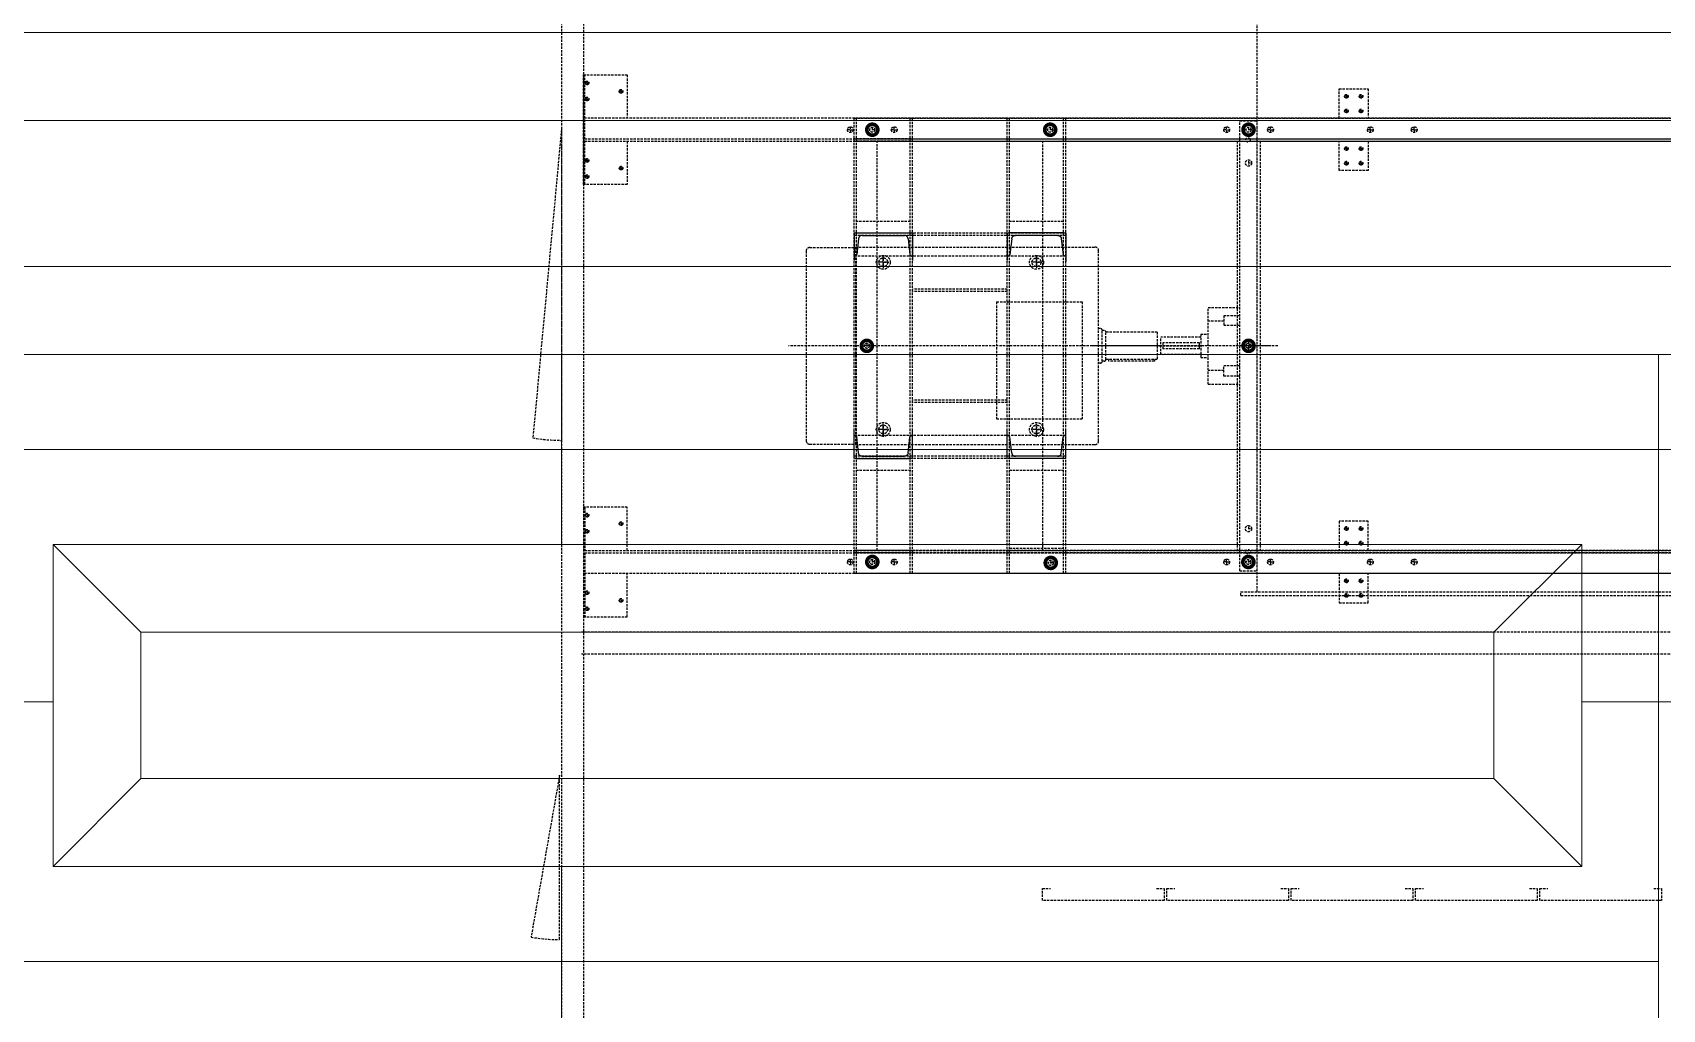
# Model space of a CAD drawing. Extents: x -32000 to 416743, y -254124 to 144214.
# Drawn here: x 10554 to 15011, y 41159 to 43830 of the extents above; entities that cross this region are included whole.
import ezdxf

# ---------------------------------------------------------------- set-up
doc = ezdxf.new("R2010")
doc.units = 0
doc.header["$LTSCALE"] = 10
doc.linetypes.add('XFM1Q40$0$HIDDEN', pattern=[9.525, 6.35, -3.175])
for name, color, linetype in [('XFM1Q40$0$ACC-450', 2, 'Continuous'), ('XFM1Q40$0$ACC-850', 2, 'Continuous'), ('XFM1Q40$0$DIF', 120, 'Continuous'), ('XFM1Q40$0$DIM', 250, 'Continuous'), ('XFM1Q40$0$FAN', 3, 'Continuous'), ('XFM1Q40$0$MOTOR', 7, 'Continuous'), ('XFM1Q40$0$STM-01', 7, 'Continuous'), ('XFM1Q40$0$TYPE14X10', 7, 'Continuous'), ('XFM1Q40$0$外觀', 4, 'Continuous'), ('XFM1Q40$0$槽鐵', 21, 'Continuous'), ('XFM1Q40$0$腳架', 7, 'Continuous'), ('XFM1Q40$0$軸心', 41, 'Continuous'), ('XFM1Q40$0$風車架', 4, 'Continuous'), ('XFM7P40ICA$0$H12PL4$0$L40_19_MEJI', 252, 'Continuous'), ('XFM7P40ICA$0$H12PL4$0$L40_19_SUGATA3', 252, 'Continuous'), ('XFM7P40ICA$0$H12PL4$0$L40_19_設備基礎', 252, 'Continuous')]:
    doc.layers.add(name, color=color, linetype=linetype)

# ---------------------------------------------------------------- blocks, each defined once
blk = doc.blocks.new('XFM1Q40$0$A$C79553BDF')
at = {"layer": 'XFM1Q40$0$槽鐵', "linetype": 'XFM1Q40$0$HIDDEN', "ltscale": 100}
for p, q in [((-3365, 16129.1), (-3365, 16204.1)), ((-3365, 16192.1), (-3362.5, 16192.1)), ((-3352.8, 16144.7), (-3357.5, 16187.6)), ((-3217.1, 16144.7), (-3212.4, 16187.6)), ((-3205, 16192.1), (-3207.4, 16192.1)), ((-3205, 16129.1), (-3205, 16204.1)), ((-3227.1, 16135.6), (-3342.8, 16135.6)), ((-3210, 16129.1), (-3360, 16129.1))]:
    blk.add_line(p, q, dxfattribs=at)
for centre, radius, start, end in [((-3362.5, 16187.1), 5, 5, 90), ((-3207.4, 16187.1), 5, 90, 175), ((-3342.8, 16145.6), 10, 185, 270), ((-3227.1, 16145.6), 10, 270, 355)]:
    blk.add_arc(centre, radius, start, end, dxfattribs=at)
blk = doc.blocks.new('XFM1Q40$0$A$Cac22a11c')
at = {"color": 252, "linetype": 'XFM1Q40$0$HIDDEN', "ltscale": 0.1}
for p, q in [((285990.1, 178069.5), (285970.1, 178069.5)), ((285990.1, 178069.5), (285970.1, 178069.5)), ((285990.1, 178069.5), (285970.1, 178069.5)), ((285980.1, 178059.5), (285980.1, 178079.5)), ((285980.1, 178079.5), (285980.1, 178059.5)), ((285980.1, 178079.5), (285980.1, 178059.5)), ((286409.1, 178069.5), (286389.1, 178069.5)), ((286409.1, 178069.5), (286389.1, 178069.5)), ((286409.1, 178069.5), (286389.1, 178069.5)), ((286399.1, 178059.5), (286399.1, 178079.5)), ((286399.1, 178079.5), (286399.1, 178059.5)), ((286399.1, 178079.5), (286399.1, 178059.5)), ((286722.1, 177799), (286596.1, 177799)), ((285990.1, 177612.5), (285970.1, 177612.5)), ((285990.1, 177612.5), (285970.1, 177612.5)), ((285990.1, 177612.5), (285970.1, 177612.5)), ((285990.1, 177612.5), (285970.1, 177612.5)), ((285980.1, 177622.5), (285980.1, 177602.5)), ((285980.1, 177602.5), (285980.1, 177622.5)), ((285980.1, 177622.5), (285980.1, 177602.5)), ((285980.1, 177622.5), (285980.1, 177602.5)), ((286409.1, 177612.5), (286389.1, 177612.5)), ((286409.1, 177612.5), (286389.1, 177612.5)), ((286409.1, 177612.5), (286389.1, 177612.5)), ((286409.1, 177612.5), (286389.1, 177612.5)), ((286399.1, 177622.5), (286399.1, 177602.5)), ((286399.1, 177602.5), (286399.1, 177622.5)), ((286399.1, 177622.5), (286399.1, 177602.5)), ((286399.1, 177622.5), (286399.1, 177602.5))]:
    blk.add_line(p, q, dxfattribs=at)
at = {"layer": 'XFM1Q40$0$ACC-450', "color": 252, "linetype": 'XFM1Q40$0$HIDDEN', "ltscale": 0.1}
for p, q in [((285095, 176667.3), (285016.9, 176224.1)), ((285095, 176217.3), (285095, 176667.3))]:
    blk.add_line(p, q, dxfattribs=at)
blk.add_arc((285095, 176667.3), 450, 260, 270, dxfattribs=at)
at = {"layer": 'XFM1Q40$0$ACC-850', "color": 252, "linetype": 'XFM1Q40$0$HIDDEN', "ltscale": 0.1}
for q in [(285021.9, 177589.4), (285100, 177582.6)]:
    blk.add_line((285100, 178432.6), q, dxfattribs=at)
blk.add_arc((285100, 178032.6), 450, 260, 270, dxfattribs=at)
at = {"layer": 'XFM1Q40$0$DIF', "color": 252, "linetype": 'XFM1Q40$0$HIDDEN', "ltscale": 0.1}
for p, q in [((286415.5, 176324.4), (286415.5, 176357.4)), ((286415.5, 176357.4), (286437, 176357.4)), ((286748.5, 176324.4), (286415.5, 176324.4)), ((286727, 176357.4), (286748.5, 176357.4)), ((286748.5, 176357.4), (286748.5, 176324.4)), ((286755.5, 176324.4), (286755.5, 176357.4)), ((286755.5, 176357.4), (286777, 176357.4)), ((287088.5, 176324.4), (286755.5, 176324.4)), ((287067, 176357.4), (287088.5, 176357.4)), ((287088.5, 176357.4), (287088.5, 176324.4)), ((287095.5, 176324.4), (287095.5, 176357.4)), ((287095.5, 176357.4), (287117, 176357.4)), ((287428.5, 176324.4), (287095.5, 176324.4)), ((287407, 176357.4), (287428.5, 176357.4)), ((287428.5, 176357.4), (287428.5, 176324.4)), ((287435.5, 176324.4), (287435.5, 176357.4)), ((287435.5, 176357.4), (287457, 176357.4)), ((287768.5, 176324.4), (287435.5, 176324.4)), ((287747, 176357.4), (287768.5, 176357.4)), ((287768.5, 176357.4), (287768.5, 176324.4)), ((287775.5, 176324.4), (287775.5, 176357.4)), ((287775.5, 176357.4), (287797, 176357.4)), ((288108.5, 176324.4), (287775.5, 176324.4)), ((288087, 176357.4), (288108.5, 176357.4)), ((288108.5, 176357.4), (288108.5, 176324.4))]:
    blk.add_line(p, q, dxfattribs=at)
at = {"layer": 'XFM1Q40$0$DIM', "color": 252, "linetype": 'XFM1Q40$0$HIDDEN', "ltscale": 0.1}
blk.add_line((287037.6, 177841), (285720.6, 177841), dxfattribs=at)
blk.add_line((287037.6, 177841), (285720.6, 177841), dxfattribs=at)
at = {"layer": 'XFM1Q40$0$FAN', "color": 252, "linetype": 'XFM1Q40$0$HIDDEN', "ltscale": 0.1}
for p, q in [((287003, 177168), (287003, 178726)), ((286958, 177168), (288314, 177168)), ((286958, 177158), (286958, 177168)), ((286958, 177158), (288314, 177158))]:
    blk.add_line(p, q, dxfattribs=at)
for centre in [(286977.5, 178404), (286977.5, 177841), (286977.5, 177278)]:
    blk.add_circle(centre, 6, dxfattribs=at)
at = {"layer": 'XFM1Q40$0$MOTOR', "color": 252, "linetype": 'XFM1Q40$0$HIDDEN', "ltscale": 0.1}
for p, q in [((285769.1, 178100), (285769.1, 177582)), ((285779.1, 178110), (285904.1, 178110)), ((285904.1, 178111), (285904.1, 177571)), ((285904.1, 178111), (286559.1, 178111)), ((286569.1, 177581), (286569.1, 178101)), ((286290.1, 177961), (286290.1, 177641)), ((286290.1, 177961), (286524.1, 177961)), ((286524.1, 177961), (286524.1, 177641)), ((286574.1, 177888), (286569.1, 177888)), ((286579.1, 177799), (286579.1, 177883)), ((286584.1, 177883), (286579.1, 177883)), ((286729.1, 177878.5), (286589.1, 177878.5)), ((286589.1, 177804), (286589.1, 177878)), ((286729.1, 177878.5), (286729.1, 177803.5)), ((286739.5, 177841), (286550.7, 177841)), ((286574.1, 177794), (286569.1, 177794)), ((286584.1, 177799), (286579.1, 177799)), ((286729.1, 177803.5), (286589.1, 177803.5)), ((286596.1, 177803.5), (286596.1, 177799)), ((286722.1, 177803.5), (286722.1, 177799)), ((286290.1, 177641), (286524.1, 177641)), ((285779.1, 177572), (285904.1, 177572)), ((285904.1, 177571), (286559.1, 177571))]:
    blk.add_line(p, q, dxfattribs=at)
for centre, radius, start, end in [((285779.1, 178100), 10, 90, 180), ((286559.1, 178101), 10, 0, 90), ((286574.1, 177883), 5, 0, 90), ((286584.1, 177878), 5, 0, 90), ((286574.1, 177799), 5, 270, 0), ((286584.1, 177804), 5, 270, 0), ((285779.1, 177582), 10, 180, 270), ((286559.1, 177581), 10, 270, 0)]:
    blk.add_arc(centre, radius, start, end, dxfattribs=at)
at = {"layer": 'XFM1Q40$0$STM-01', "color": 252, "linetype": 'XFM1Q40$0$HIDDEN', "ltscale": 0.1}
for p, q in [((285160, 178582), (285280, 178582)), ((285160, 178282), (285160, 178582)), ((285164, 178282), (285164, 178582)), ((285168, 178560), (285164, 178560)), ((285171, 178560), (285169, 178560)), ((285170, 178562), (285170, 178566)), ((285170, 178559), (285170, 178561)), ((285170, 178558), (285170, 178554)), ((285172, 178560), (285176, 178560)), ((285280, 178582), (285280, 178463.5)), ((285168, 178516), (285164, 178516)), ((285171, 178516), (285169, 178516)), ((285170, 178518), (285170, 178522)), ((285170, 178515), (285170, 178517)), ((285170, 178514), (285170, 178510)), ((285172, 178516), (285176, 178516)), ((285261, 178537), (285257, 178537)), ((285264, 178537), (285262, 178537)), ((285263, 178539), (285263, 178543)), ((285263, 178536), (285263, 178538)), ((285263, 178535), (285263, 178531)), ((285265, 178537), (285269, 178537)), ((287226.5, 178543.5), (287306.5, 178543.5)), ((287226.5, 178463.5), (287226.5, 178543.5)), ((287244.5, 178523.5), (287240.5, 178523.5)), ((287247.5, 178523.5), (287245.5, 178523.5)), ((287246.5, 178525.5), (287246.5, 178529.5)), ((287246.5, 178522.5), (287246.5, 178524.5)), ((287246.5, 178521.5), (287246.5, 178517.5)), ((287248.5, 178523.5), (287252.5, 178523.5)), ((287284.5, 178523.5), (287280.5, 178523.5)), ((287287.5, 178523.5), (287285.5, 178523.5)), ((287286.5, 178525.5), (287286.5, 178529.5)), ((287286.5, 178522.5), (287286.5, 178524.5)), ((287286.5, 178521.5), (287286.5, 178517.5)), ((287288.5, 178523.5), (287292.5, 178523.5)), ((287306.5, 178543.5), (287306.5, 178463.5)), ((289131, 178463.5), (285164, 178463.5)), ((287244.5, 178483.5), (287240.5, 178483.5)), ((287247.5, 178483.5), (287245.5, 178483.5)), ((287246.5, 178485.5), (287246.5, 178489.5)), ((287246.5, 178482.5), (287246.5, 178484.5)), ((287246.5, 178481.5), (287246.5, 178477.5)), ((287248.5, 178483.5), (287252.5, 178483.5)), ((287284.5, 178483.5), (287280.5, 178483.5)), ((287287.5, 178483.5), (287285.5, 178483.5)), ((287286.5, 178485.5), (287286.5, 178489.5)), ((287286.5, 178482.5), (287286.5, 178484.5)), ((287286.5, 178481.5), (287286.5, 178477.5)), ((287288.5, 178483.5), (287292.5, 178483.5)), ((285888.1, 178432), (285881.1, 178432)), ((285889.1, 178432), (285891.1, 178432)), ((285890.1, 178434), (285890.1, 178441)), ((285890.1, 178431), (285890.1, 178433)), ((285890.1, 178430), (285890.1, 178423)), ((285892.1, 178432), (285899.1, 178432)), ((286008.1, 178432), (286001.1, 178432)), ((286009.1, 178432), (286011.1, 178432)), ((286010.1, 178434), (286010.1, 178441)), ((286010.1, 178431), (286010.1, 178433)), ((286010.1, 178430), (286010.1, 178423)), ((286012.1, 178432), (286019.1, 178432)), ((286917, 178432), (286910, 178432)), ((286918, 178432), (286920, 178432)), ((286919, 178434), (286919, 178441)), ((286919, 178431), (286919, 178433)), ((286919, 178430), (286919, 178423)), ((286921, 178432), (286928, 178432)), ((287037, 178432), (287030, 178432)), ((287038, 178432), (287040, 178432)), ((287039, 178434), (287039, 178441)), ((287039, 178431), (287039, 178433)), ((287039, 178430), (287039, 178423)), ((287041, 178432), (287048, 178432)), ((287310, 178432), (287303, 178432)), ((287313, 178432), (287311, 178432)), ((287312, 178434), (287312, 178441)), ((287312, 178431), (287312, 178433)), ((287312, 178430), (287312, 178423)), ((287314, 178432), (287321, 178432)), ((287430, 178432), (287423, 178432)), ((287433, 178432), (287431, 178432)), ((287432, 178434), (287432, 178441)), ((287432, 178431), (287432, 178433)), ((287432, 178430), (287432, 178423)), ((287434, 178432), (287441, 178432)), ((285164, 178407), (289131, 178407)), ((285164, 178400.5), (289131, 178400.5)), ((285280, 178400.5), (285280, 178282)), ((287226.5, 178320.5), (287226.5, 178400.5)), ((287244.5, 178380.5), (287240.5, 178380.5)), ((287247.5, 178380.5), (287245.5, 178380.5)), ((287246.5, 178382.5), (287246.5, 178386.5)), ((287246.5, 178379.5), (287246.5, 178381.5)), ((287246.5, 178378.5), (287246.5, 178374.5)), ((287248.5, 178380.5), (287252.5, 178380.5)), ((287284.5, 178380.5), (287280.5, 178380.5)), ((287287.5, 178380.5), (287285.5, 178380.5)), ((287286.5, 178382.5), (287286.5, 178386.5)), ((287286.5, 178379.5), (287286.5, 178381.5)), ((287286.5, 178378.5), (287286.5, 178374.5)), ((287288.5, 178380.5), (287292.5, 178380.5)), ((287306.5, 178400.5), (287306.5, 178320.5)), ((285168, 178348), (285164, 178348)), ((285171, 178348), (285169, 178348)), ((285170, 178350), (285170, 178354)), ((285170, 178347), (285170, 178349)), ((285170, 178346), (285170, 178342)), ((285172, 178348), (285176, 178348)), ((285261, 178327), (285257, 178327)), ((285264, 178327), (285262, 178327)), ((285263, 178329), (285263, 178333)), ((285263, 178326), (285263, 178328)), ((285263, 178325), (285263, 178321)), ((285265, 178327), (285269, 178327)), ((287244.5, 178340.5), (287240.5, 178340.5)), ((287247.5, 178340.5), (287245.5, 178340.5)), ((287246.5, 178342.5), (287246.5, 178346.5)), ((287246.5, 178339.5), (287246.5, 178341.5)), ((287246.5, 178338.5), (287246.5, 178334.5)), ((287248.5, 178340.5), (287252.5, 178340.5)), ((287284.5, 178340.5), (287280.5, 178340.5)), ((287287.5, 178340.5), (287285.5, 178340.5)), ((287286.5, 178342.5), (287286.5, 178346.5)), ((287286.5, 178339.5), (287286.5, 178341.5)), ((287286.5, 178338.5), (287286.5, 178334.5)), ((287288.5, 178340.5), (287292.5, 178340.5)), ((285280, 178282), (285160, 178282)), ((285168, 178304), (285164, 178304)), ((285171, 178304), (285169, 178304)), ((285170, 178306), (285170, 178310)), ((285170, 178303), (285170, 178305)), ((285170, 178302), (285170, 178298)), ((285172, 178304), (285176, 178304)), ((287306.5, 178320.5), (287226.5, 178320.5)), ((285280, 177400), (285160, 177400)), ((285160, 177400), (285160, 177100)), ((285164, 177400), (285164, 177100)), ((285280, 177281.5), (285280, 177400)), ((285168, 177378), (285164, 177378)), ((285171, 177378), (285169, 177378)), ((285170, 177380), (285170, 177384)), ((285170, 177379), (285170, 177377)), ((285170, 177376), (285170, 177372)), ((285172, 177378), (285176, 177378)), ((285261, 177355), (285257, 177355)), ((285264, 177355), (285262, 177355)), ((285263, 177357), (285263, 177361)), ((285263, 177356), (285263, 177354)), ((285263, 177353), (285263, 177349)), ((285265, 177355), (285269, 177355)), ((287306.5, 177361.5), (287226.5, 177361.5)), ((287226.5, 177361.5), (287226.5, 177281.5)), ((287244.5, 177341.5), (287240.5, 177341.5)), ((287247.5, 177341.5), (287245.5, 177341.5)), ((287246.5, 177343.5), (287246.5, 177347.5)), ((287246.5, 177342.5), (287246.5, 177340.5)), ((287248.5, 177341.5), (287252.5, 177341.5)), ((287284.5, 177341.5), (287280.5, 177341.5)), ((287287.5, 177341.5), (287285.5, 177341.5)), ((287286.5, 177343.5), (287286.5, 177347.5)), ((287286.5, 177342.5), (287286.5, 177340.5)), ((287288.5, 177341.5), (287292.5, 177341.5)), ((287306.5, 177281.5), (287306.5, 177361.5)), ((285168, 177334), (285164, 177334)), ((285171, 177334), (285169, 177334)), ((285170, 177336), (285170, 177340)), ((285170, 177335), (285170, 177333)), ((285170, 177332), (285170, 177328)), ((285172, 177334), (285176, 177334)), ((287244.5, 177301.5), (287240.5, 177301.5)), ((287247.5, 177301.5), (287245.5, 177301.5)), ((287246.5, 177339.5), (287246.5, 177335.5)), ((287246.5, 177303.5), (287246.5, 177307.5)), ((287246.5, 177302.5), (287246.5, 177300.5)), ((287246.5, 177299.5), (287246.5, 177295.5)), ((287248.5, 177301.5), (287252.5, 177301.5)), ((287284.5, 177301.5), (287280.5, 177301.5)), ((287287.5, 177301.5), (287285.5, 177301.5)), ((287286.5, 177339.5), (287286.5, 177335.5)), ((287286.5, 177303.5), (287286.5, 177307.5)), ((287286.5, 177302.5), (287286.5, 177300.5)), ((287286.5, 177299.5), (287286.5, 177295.5)), ((287288.5, 177301.5), (287292.5, 177301.5)), ((285164, 177281.5), (289131, 177281.5)), ((285164, 177275), (289131, 177275)), ((285890.1, 177252), (285890.1, 177259)), ((286010.1, 177252), (286010.1, 177259)), ((286919, 177252), (286919, 177259)), ((287039, 177252), (287039, 177259)), ((287312, 177252), (287312, 177259)), ((287432, 177252), (287432, 177259)), ((289131, 177218.5), (285164, 177218.5)), ((285280, 177100), (285280, 177218.5)), ((285888.1, 177250), (285881.1, 177250)), ((285889.1, 177250), (285891.1, 177250)), ((285890.1, 177251), (285890.1, 177249)), ((285890.1, 177248), (285890.1, 177241)), ((285892.1, 177250), (285899.1, 177250)), ((286008.1, 177250), (286001.1, 177250)), ((286009.1, 177250), (286011.1, 177250)), ((286010.1, 177251), (286010.1, 177249)), ((286010.1, 177248), (286010.1, 177241)), ((286012.1, 177250), (286019.1, 177250)), ((286917, 177250), (286910, 177250)), ((286918, 177250), (286920, 177250)), ((286919, 177251), (286919, 177249)), ((286919, 177248), (286919, 177241)), ((286921, 177250), (286928, 177250)), ((287037, 177250), (287030, 177250)), ((287038, 177250), (287040, 177250)), ((287039, 177251), (287039, 177249)), ((287039, 177248), (287039, 177241)), ((287041, 177250), (287048, 177250)), ((287226.5, 177218.5), (287226.5, 177138.5)), ((287310, 177250), (287303, 177250)), ((287306.5, 177138.5), (287306.5, 177218.5)), ((287313, 177250), (287311, 177250)), ((287312, 177251), (287312, 177249)), ((287312, 177248), (287312, 177241)), ((287314, 177250), (287321, 177250)), ((287430, 177250), (287423, 177250)), ((287433, 177250), (287431, 177250)), ((287432, 177251), (287432, 177249)), ((287432, 177248), (287432, 177241)), ((287434, 177250), (287441, 177250)), ((285168, 177166), (285164, 177166)), ((285171, 177166), (285169, 177166)), ((285170, 177168), (285170, 177172)), ((285170, 177167), (285170, 177165)), ((285170, 177164), (285170, 177160)), ((285172, 177166), (285176, 177166)), ((287244.5, 177198.5), (287240.5, 177198.5)), ((287247.5, 177198.5), (287245.5, 177198.5)), ((287246.5, 177200.5), (287246.5, 177204.5)), ((287246.5, 177199.5), (287246.5, 177197.5)), ((287246.5, 177196.5), (287246.5, 177192.5)), ((287246.5, 177160.5), (287246.5, 177164.5)), ((287248.5, 177198.5), (287252.5, 177198.5)), ((287284.5, 177198.5), (287280.5, 177198.5)), ((287287.5, 177198.5), (287285.5, 177198.5)), ((287286.5, 177200.5), (287286.5, 177204.5)), ((287286.5, 177199.5), (287286.5, 177197.5)), ((287286.5, 177196.5), (287286.5, 177192.5)), ((287286.5, 177160.5), (287286.5, 177164.5)), ((287288.5, 177198.5), (287292.5, 177198.5)), ((285168, 177122), (285164, 177122)), ((285171, 177122), (285169, 177122)), ((285170, 177124), (285170, 177128)), ((285170, 177123), (285170, 177121)), ((285170, 177120), (285170, 177116)), ((285172, 177122), (285176, 177122)), ((285261, 177145), (285257, 177145)), ((285264, 177145), (285262, 177145)), ((285263, 177147), (285263, 177151)), ((285263, 177146), (285263, 177144)), ((285263, 177143), (285263, 177139)), ((285265, 177145), (285269, 177145)), ((287226.5, 177138.5), (287306.5, 177138.5)), ((287244.5, 177158.5), (287240.5, 177158.5)), ((287247.5, 177158.5), (287245.5, 177158.5)), ((287246.5, 177159.5), (287246.5, 177157.5)), ((287246.5, 177156.5), (287246.5, 177152.5)), ((287248.5, 177158.5), (287252.5, 177158.5)), ((287284.5, 177158.5), (287280.5, 177158.5)), ((287287.5, 177158.5), (287285.5, 177158.5)), ((287286.5, 177159.5), (287286.5, 177157.5)), ((287286.5, 177156.5), (287286.5, 177152.5)), ((287288.5, 177158.5), (287292.5, 177158.5)), ((285160, 177100), (285280, 177100))]:
    blk.add_line(p, q, dxfattribs=at)
for centre, radius in [((285170, 178560), 5), ((285170, 178516), 5), ((285263, 178537), 5), ((287246.5, 178523.5), 5), ((287286.5, 178523.5), 5), ((287246.5, 178483.5), 5), ((287286.5, 178483.5), 5), ((285890.1, 178432), 8), ((286010.1, 178432), 8), ((286919, 178432), 8), ((287039, 178432), 8), ((287312, 178432), 8), ((287432, 178432), 8), ((287246.5, 178380.5), 5), ((287286.5, 178380.5), 5), ((285170, 178348), 5), ((285263, 178327), 5), ((287246.5, 178340.5), 5), ((287286.5, 178340.5), 5), ((285170, 178304), 5), ((285170, 177378), 5), ((285263, 177355), 5), ((287246.5, 177341.5), 5), ((287286.5, 177341.5), 5), ((285170, 177334), 5), ((287246.5, 177301.5), 5), ((287286.5, 177301.5), 5), ((285890.1, 177250), 8), ((286010.1, 177250), 8), ((286919, 177250), 8), ((287039, 177250), 8), ((287312, 177250), 8), ((287432, 177250), 8), ((285170, 177166), 5), ((287246.5, 177198.5), 5), ((287246.5, 177158.5), 5), ((287286.5, 177198.5), 5), ((287286.5, 177158.5), 5), ((285170, 177122), 5), ((285263, 177145), 5)]:
    blk.add_circle(centre, radius, dxfattribs=at)
at = {"layer": 'XFM1Q40$0$TYPE14X10', "color": 252, "linetype": 'XFM1Q40$0$HIDDEN', "ltscale": 0.1}
for p, q in [((285100, 187517.6), (285100, 172197.6)), ((285160, 187457.6), (285160, 172257.6)), ((289150, 177057.6), (285155, 177057.6)), ((289150, 176997.6), (285155, 176997.6))]:
    blk.add_line(p, q, dxfattribs=at)
at = {"layer": 'XFM1Q40$0$外觀', "color": 252, "linetype": 'XFM1Q40$0$HIDDEN', "ltscale": 0.1}
for p, q in [((285955.1, 178432), (285945.1, 178432)), ((285950.1, 178437), (285950.1, 178427)), ((286441.6, 178432), (286431.6, 178432)), ((286436.6, 178437), (286436.6, 178427)), ((286984, 178432), (286974, 178432)), ((286979, 178437), (286979, 178427)), ((286984, 178341), (286974, 178341)), ((286979, 178346), (286979, 178336)), ((285978.1, 178069.5), (285965.1, 178069.5)), ((285981.1, 178069.5), (285979.1, 178069.5)), ((285980.1, 178071.5), (285980.1, 178084.5)), ((285980.1, 178068.5), (285980.1, 178070.5)), ((285980.1, 178067.5), (285980.1, 178054.5)), ((285982.1, 178069.5), (285995.1, 178069.5)), ((286397.1, 178069.5), (286384.1, 178069.5)), ((286400.1, 178069.5), (286398.1, 178069.5)), ((286399.1, 178071.5), (286399.1, 178084.5)), ((286399.1, 178068.5), (286399.1, 178070.5)), ((286399.1, 178067.5), (286399.1, 178054.5)), ((286401.1, 178069.5), (286414.1, 178069.5)), ((285940.1, 177841), (285930.1, 177841)), ((285935.1, 177846), (285935.1, 177836)), ((287058.7, 177841), (286956.7, 177841)), ((285978.1, 177612.5), (285965.1, 177612.5)), ((285981.1, 177612.5), (285979.1, 177612.5)), ((285980.1, 177614.5), (285980.1, 177627.5)), ((285980.1, 177613.5), (285980.1, 177611.5)), ((285980.1, 177610.5), (285980.1, 177597.5)), ((285982.1, 177612.5), (285995.1, 177612.5)), ((286397.1, 177612.5), (286384.1, 177612.5)), ((286400.1, 177612.5), (286398.1, 177612.5)), ((286399.1, 177614.5), (286399.1, 177627.5)), ((286399.1, 177613.5), (286399.1, 177611.5)), ((286399.1, 177610.5), (286399.1, 177597.5)), ((286401.1, 177612.5), (286414.1, 177612.5)), ((286979, 177346), (286979, 177336)), ((286984, 177341), (286974, 177341)), ((285950.1, 177255), (285950.1, 177245)), ((286438.1, 177252.5), (286438.1, 177242.5)), ((286978.5, 177255), (286978.5, 177245)), ((285955.1, 177250), (285945.1, 177250)), ((286443.1, 177247.5), (286433.1, 177247.5)), ((286983.5, 177250), (286973.5, 177250))]:
    blk.add_line(p, q, dxfattribs=at)
at = {"layer": 'XFM1Q40$0$外觀', "color": 252, "linetype": 'XFM1Q40$0$HIDDEN', "ltscale": 0.1, "const_width": 10}
for points in [[(285965.1, 178432, 1), (285935.1, 178432, 1)], [(286451.6, 178432, 1), (286421.6, 178432, 1)], [(286994, 178432, 1), (286964, 178432, 1)], [(285950.1, 177841, 1), (285920.1, 177841, 1)], [(286994, 177841, 1), (286964, 177841, 1)], [(285965.1, 177250, 1), (285935.1, 177250, 1)], [(286453.1, 177247.5, 1), (286423.1, 177247.5, 1)], [(286993.5, 177250, 1), (286963.5, 177250, 1)]]:
    blk.add_lwpolyline(points, format="xyb", close=True, dxfattribs=at)
at = {"layer": 'XFM1Q40$0$外觀', "color": 252, "linetype": 'XFM1Q40$0$HIDDEN', "ltscale": 0.1}
for centre, radius in [((285950.1, 178432), 7), ((286436.6, 178432), 7), ((286979, 178432), 7), ((286979, 178341), 8.5), ((285980.1, 178069.5), 19), ((285980.1, 178069.5), 12), ((286399.1, 178069.5), 19), ((286399.1, 178069.5), 12), ((285935.1, 177841), 7), ((286979, 177841), 7), ((285980.1, 177612.5), 19), ((285980.1, 177612.5), 12), ((286399.1, 177612.5), 19), ((286399.1, 177612.5), 12), ((286979, 177341), 8.5), ((285950.1, 177250), 7), ((286438.1, 177247.5), 7), ((286978.5, 177250), 7)]:
    blk.add_circle(centre, radius, dxfattribs=at)
at = {"layer": 'XFM1Q40$0$槽鐵', "color": 252, "linetype": 'XFM1Q40$0$HIDDEN', "ltscale": 0.1}
for p, q in [((285900.1, 177218.5), (285900.1, 178463.5)), ((285900.1, 178463.5), (288326, 178463.5)), ((285906.6, 177218.5), (285906.6, 178463.5)), ((286053.6, 177218.5), (286053.6, 178463.5)), ((286060.1, 177218.5), (286060.1, 178463.5)), ((286319.1, 177218.5), (286319.1, 178463.5)), ((286325.6, 177218.5), (286325.6, 178463.5)), ((286472.6, 177218.5), (286472.6, 178463.5)), ((286479.1, 177218.5), (286479.1, 178463.5)), ((285900.1, 178407), (286467.1, 178407)), ((286055.1, 178407), (285900.1, 178407)), ((286055.1, 178400.5), (285900.1, 178400.5)), ((285900.1, 178400.5), (286467.1, 178400.5)), ((285963.1, 177281.5), (285963.1, 178400.5)), ((286416.1, 177280.5), (286416.1, 178400.5)), ((286464.6, 178407), (288326, 178407)), ((286464.6, 178400.5), (288326, 178400.5)), ((286947.5, 178400.5), (286947.5, 177281.5)), ((287010.5, 178400.5), (287010.5, 177281.5)), ((286479.1, 178149.5), (285900.1, 178149.5)), ((285905.1, 178182), (286055.1, 178182)), ((286324.1, 178182), (286474.1, 178182)), ((286479.1, 178144.5), (286479.1, 178069.5)), ((286479.1, 178143), (285901.6, 178143)), ((286479.1, 178086.5), (285900.1, 178086.5)), ((286319.1, 177996), (286060.1, 177996)), ((286319.1, 177989.5), (286060.1, 177989.5)), ((286989, 177841), (286969, 177841)), ((286979, 177851), (286979, 177831)), ((286319.1, 177692.5), (286060.1, 177692.5)), ((286319.1, 177686), (286060.1, 177686)), ((286479, 177595.5), (285900.1, 177595.5)), ((286479.1, 177539), (285900.1, 177539)), ((286479.1, 177532.5), (285900.1, 177532.5)), ((286055.1, 177500), (285905.1, 177500)), ((286474.1, 177500), (286324.1, 177500)), ((286055.1, 177281.5), (285900.1, 177281.5)), ((286467.1, 177281.5), (285900.1, 177281.5)), ((286467.1, 177275), (285900.1, 177275)), ((286055.1, 177275), (285900.1, 177275)), ((286474.1, 177287), (286324.1, 177287)), ((286474.1, 177280.5), (286324.1, 177280.5)), ((288326, 177281.5), (286464.6, 177281.5)), ((288326, 177275), (286464.6, 177275)), ((288326, 177218.5), (285900.1, 177218.5))]:
    blk.add_line(p, q, dxfattribs=at)
at = {"layer": 'XFM1Q40$0$腳架', "color": 252, "linetype": 'XFM1Q40$0$HIDDEN', "ltscale": 0.1}
for p, q in [((286868.5, 177736), (286868.5, 177946)), ((286868.5, 177946), (286955, 177946)), ((286955, 177923.5), (286911.8, 177923.5)), ((286911.8, 177923.5), (286911.8, 177896.2)), ((286911.8, 177908.5), (286868.5, 177908.5)), ((286955, 177896.2), (286911.8, 177896.2)), ((286848.5, 177872.5), (286868.5, 177872.5)), ((286848.5, 177872.5), (286848.5, 177809.5)), ((286848.5, 177809.5), (286868.5, 177809.5)), ((286911.8, 177773.5), (286868.5, 177773.5)), ((286911.8, 177758.5), (286911.8, 177785.9)), ((286955, 177785.9), (286911.8, 177785.9)), ((286955, 177758.5), (286911.8, 177758.5)), ((286868.5, 177736), (286955, 177736))]:
    blk.add_line(p, q, dxfattribs=at)
at = {"layer": 'XFM1Q40$0$軸心', "color": 252, "linetype": 'XFM1Q40$0$HIDDEN', "ltscale": 0.1}
for p, q in [((286734.6, 177841), (286848.5, 177841)), ((286848.5, 177865), (286739.5, 177865)), ((286739.5, 177817), (286739.5, 177865)), ((286844.5, 177849), (286744.5, 177849)), ((286744.5, 177849), (286744.5, 177833)), ((286844.5, 177833), (286744.5, 177833)), ((286844.5, 177833), (286844.5, 177849)), ((286848.5, 177817), (286739.5, 177817))]:
    blk.add_line(p, q, dxfattribs=at)
at = {"layer": 'XFM1Q40$0$風車架', "color": 252, "linetype": 'XFM1Q40$0$HIDDEN', "ltscale": 0.1}
for p, q in [((286955, 178456), (287003, 178456)), ((286955, 177226), (286955, 178456)), ((287003, 177226), (287003, 178456)), ((286955, 177226), (287003, 177226))]:
    blk.add_line(p, q, dxfattribs=at)
at = {"layer": 'XFM1Q40$0$外觀', "color": 252, "linetype": 'XFM1Q40$0$HIDDEN', "ltscale": 0.1, "rotation": 180}
blk.add_blockref('XFM1Q40$0$A$C79553BDF', (282695.2, 194278.7), dxfattribs=at)
at = {"layer": 'XFM1Q40$0$外觀', "color": 252, "linetype": 'XFM1Q40$0$HIDDEN', "ltscale": 0.1, "xscale": -1, "rotation": 180}
blk.add_blockref('XFM1Q40$0$A$C79553BDF', (289684.1, 194278.7), dxfattribs=at)
at = {"layer": 'XFM1Q40$0$外觀', "color": 252, "linetype": 'XFM1Q40$0$HIDDEN', "ltscale": 0.1, "xscale": -1}
blk.add_blockref('XFM1Q40$0$A$C79553BDF', (282695.2, 161403.4), dxfattribs=at)
at = {"layer": 'XFM1Q40$0$外觀', "color": 252, "linetype": 'XFM1Q40$0$HIDDEN', "ltscale": 0.1}
blk.add_blockref('XFM1Q40$0$A$C79553BDF', (289684.1, 161403.4), dxfattribs=at)
blk = doc.blocks.new('XFM1Q40')
blk.add_blockref('XFM1Q40$0$A$Cac22a11c', (-273100, -134867.6))
blk = doc.blocks.new('XFM7P40ICA$0$H12PL4')
at = {"layer": 'XFM7P40ICA$0$H12PL4$0$L40_19_MEJI', "lineweight": 0}
for p, q in [((12000, 42950), (12000, 42430)), ((15000, 42950), (15000, 19840)), ((9750, 42690), (15650, 42690)), ((10610, 42000), (175, 42000)), ((17300, 42000), (14790, 42000)), ((12000, 41550), (12000, 41030)), ((10400, 41290), (15000, 41290))]:
    blk.add_line(p, q, dxfattribs=at)
at = {"layer": 'XFM7P40ICA$0$H12PL4$0$L40_19_SUGATA3', "lineweight": 0}
for p, q in [((10850, 42190), (10610, 42430)), ((14550, 42190), (14790, 42430)), ((10850, 41790), (10610, 41550)), ((14550, 41790), (14790, 41550))]:
    blk.add_line(p, q, dxfattribs=at)
at = {"layer": 'XFM7P40ICA$0$H12PL4$0$L40_19_設備基礎', "lineweight": 0, "flags": 128}
for points in [[(15440, 42950), (15440, 43830), (9960, 43830), (9960, 42950)], [(10200, 43190), (10200, 43590), (15200, 43590), (15200, 43190)], [(14790, 41550), (14790, 42430), (10610, 42430), (10610, 41550)], [(10850, 41790), (10850, 42190), (14550, 42190), (14550, 41790)]]:
    blk.add_lwpolyline(points, close=True, dxfattribs=at)
blk = doc.blocks.new('XFM7P40ICA')
blk.add_blockref('XFM7P40ICA$0$H12PL4', (0, 0))

msp = doc.modelspace()

# ---------------------------------------------------------------- block references
for name in ['XFM7P40ICA', 'XFM1Q40']:
    msp.add_blockref(name, (0, 0))

doc.saveas('drawing.dxf')
